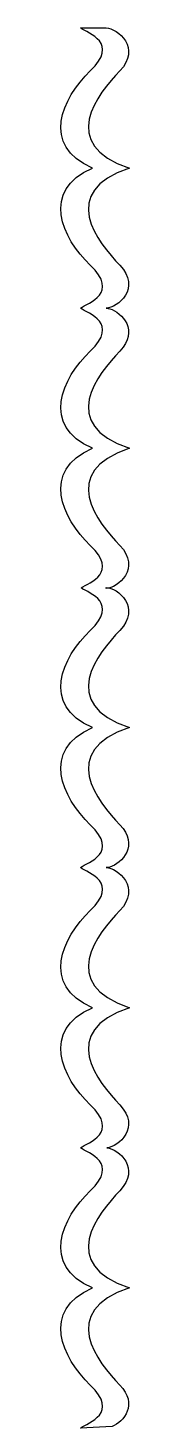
# Model space of a CAD drawing. Header units: centimetres. Extents: x -0.8 to 0.7, y -10.6 to 10.6.
import ezdxf

# ---------------------------------------------------------------- set-up
doc = ezdxf.new("R2010")
doc.units = ezdxf.units.CM
doc.header["$MEASUREMENT"] = 0
doc.layers.add('Camada 1', color=7, linetype='Continuous')

msp = doc.modelspace()

# ---------------------------------------------------------------- linework, layer by layer
at = {"layer": 'Camada 1'}
for points, knots in [([(0.16359, 2.11429), (0.34253, 2.11429), (0.70003, 2.42224), (0.37221, 2.76432), (0.37221, 2.76432), (0.04436, 3.10651), (-0.58159, 3.87634), (0.5213, 4.23556), (0.5213, 4.23556), (-0.58159, 4.59478), (0.04439, 5.36464), (0.37221, 5.7068), (0.37221, 5.7068), (0.66741, 6.01485), (0.40684, 6.29515), (0.22148, 6.34794), (0.22148, 6.34794), (0.22148, 6.34794), (0.16359, 6.35683), (0.16359, 6.35683), (0.16359, 6.35683), (0.34253, 6.35683), (0.70003, 6.66478), (0.37221, 7.00686), (0.37221, 7.00686), (0.04437, 7.34907), (-0.58158, 8.11893), (0.52131, 8.47815), (0.52131, 8.47815), (-0.58158, 8.8374), (0.04437, 9.60723), (0.37222, 9.94939), (0.37222, 9.94939), (0.70006, 10.2915), (0.34253, 10.59945), (0.16359, 10.59945), (0.16359, 10.59945), (0.16359, 10.59945), (-0.224, 10.59945), (-0.224, 10.59945), (-0.224, 10.59945), (-0.1047, 10.51394), (0.37221, 10.37707), (-0.07483, 9.9494), (-0.07483, 9.9494), (-0.50697, 9.53601), (-0.82778, 8.81901), (-0.0412, 8.47799), (-0.0412, 8.47799), (-0.0412, 8.47799), (-0.04268, 8.47775), (-0.04268, 8.47775), (-0.04268, 8.47775), (-0.82754, 8.13649), (-0.50686, 7.42008), (-0.07483, 7.0069), (-0.07483, 7.0069), (0.37221, 6.57923), (-0.10468, 6.44236), (-0.224, 6.35687), (-0.224, 6.35687), (-0.1047, 6.27138), (0.37221, 6.13451), (-0.07483, 5.70684), (-0.07483, 5.70684), (-0.50689, 5.29367), (-0.82754, 4.57728), (-0.04268, 4.23599), (-0.04268, 4.23599), (-0.04268, 4.23599), (-0.0412, 4.23575), (-0.0412, 4.23575), (-0.0412, 4.23575), (-0.82778, 3.89473), (-0.50697, 3.17773), (-0.07483, 2.76432), (-0.07483, 2.76432), (0.36033, 2.34802), (-0.07996, 2.20729), (-0.21368, 2.1213), (-0.21368, 2.1213), (-0.07996, 2.03531), (0.36033, 1.89455), (-0.07483, 1.47826), (-0.07483, 1.47826), (-0.50697, 1.06485), (-0.82778, 0.34785), (-0.0412, 0.00683), (-0.0412, 0.00683), (-0.0412, 0.00683), (-0.04268, 0.00659), (-0.04268, 0.00659), (-0.04268, 0.00659), (-0.82754, -0.3347), (-0.50686, -1.05111), (-0.07483, -1.46426), (-0.07483, -1.46426), (0.37221, -1.89196), (-0.10468, -2.0288), (-0.224, -2.11431), (-0.224, -2.11431), (-0.1047, -2.19977), (0.37221, -2.33664), (-0.07483, -2.76431), (-0.07483, -2.76431), (-0.50689, -3.17746), (-0.82754, -3.8939), (-0.04268, -4.23518), (-0.04268, -4.23518), (-0.04268, -4.23518), (-0.0412, -4.23539), (-0.0412, -4.23539), (-0.0412, -4.23539), (-0.82778, -4.57644), (-0.50697, -5.29341), (-0.07483, -5.70682), (-0.07483, -5.70682), (0.37221, -6.13447), (-0.10468, -6.27136), (-0.224, -6.35685), (-0.224, -6.35685), (-0.1047, -6.44236), (0.37221, -6.57921), (-0.07483, -7.0069), (-0.07483, -7.0069), (-0.50697, -7.42029), (-0.82778, -8.13728), (-0.0412, -8.47827), (-0.0412, -8.47827), (-0.0412, -8.47827), (-0.04268, -8.47853), (-0.04268, -8.47853), (-0.04268, -8.47853), (-0.82754, -8.81979), (-0.50686, -9.5362), (-0.07483, -9.94938), (-0.07483, -9.94938), (0.37221, -10.37705), (-0.10468, -10.51392), (-0.224, -10.59941), (-0.224, -10.59941), (-0.224, -10.59941), (0.25513, -10.5788), (0.25513, -10.5788), (0.25513, -10.5788), (0.43581, -10.50443), (0.64989, -10.2391), (0.37221, -9.94938), (0.37221, -9.94938), (0.04436, -9.60722), (-0.58159, -8.83739), (0.5213, -8.47814), (0.5213, -8.47814), (-0.58159, -8.11889), (0.04439, -7.34906), (0.37221, -7.00692), (0.37221, -7.00692), (0.6931, -6.67217), (0.35753, -6.37007), (0.17531, -6.35726), (0.17531, -6.35726), (0.17531, -6.35726), (0.17531, -6.35644), (0.17531, -6.35644), (0.17531, -6.35644), (0.35753, -6.34369), (0.6931, -6.04159), (0.37221, -5.70681), (0.37221, -5.70681), (0.04436, -5.36462), (-0.58159, -4.59479), (0.5213, -4.23557), (0.5213, -4.23557), (-0.58159, -3.87635), (0.04439, -3.10649), (0.37221, -2.76433), (0.37221, -2.76433), (0.70006, -2.42225), (0.34252, -2.11433), (0.16359, -2.11433), (0.16359, -2.11433), (0.16359, -2.11433), (0.22148, -2.10539), (0.22148, -2.10539), (0.22148, -2.10539), (0.40685, -2.05263), (0.66741, -1.77231), (0.37221, -1.46428), (0.37221, -1.46428), (0.04436, -1.12209), (-0.58159, -0.35229), (0.5213, 0.00696), (0.5213, 0.00696), (-0.58159, 0.36618), (0.04439, 1.13602), (0.37221, 1.4782), (0.37221, 1.4782), (0.70006, 1.82028), (0.34252, 2.12823), (0.16359, 2.12823), (0.16359, 2.12823), (0.16359, 2.12823), (0.16359, 2.11429), (0.16359, 2.11429)], [0, 0, 0, 0, 0.01923077, 0.01923077, 0.01923077, 0.01923077, 0.03846154, 0.03846154, 0.03846154, 0.03846154, 0.05769231, 0.05769231, 0.05769231, 0.05769231, 0.07692308, 0.07692308, 0.07692308, 0.07692308, 0.09615385, 0.09615385, 0.09615385, 0.09615385, 0.11538462, 0.11538462, 0.11538462, 0.11538462, 0.13461538, 0.13461538, 0.13461538, 0.13461538, 0.15384615, 0.15384615, 0.15384615, 0.15384615, 0.17307692, 0.17307692, 0.17307692, 0.17307692, 0.19230769, 0.19230769, 0.19230769, 0.19230769, 0.21153846, 0.21153846, 0.21153846, 0.21153846, 0.23076923, 0.23076923, 0.23076923, 0.23076923, 0.25, 0.25, 0.25, 0.25, 0.26923077, 0.26923077, 0.26923077, 0.26923077, 0.28846154, 0.28846154, 0.28846154, 0.28846154, 0.30769231, 0.30769231, 0.30769231, 0.30769231, 0.32692308, 0.32692308, 0.32692308, 0.32692308, 0.34615385, 0.34615385, 0.34615385, 0.34615385, 0.36538462, 0.36538462, 0.36538462, 0.36538462, 0.38461538, 0.38461538, 0.38461538, 0.38461538, 0.40384615, 0.40384615, 0.40384615, 0.40384615, 0.42307692, 0.42307692, 0.42307692, 0.42307692, 0.44230769, 0.44230769, 0.44230769, 0.44230769, 0.46153846, 0.46153846, 0.46153846, 0.46153846, 0.48076923, 0.48076923, 0.48076923, 0.48076923, 0.5, 0.5, 0.5, 0.5, 0.51923077, 0.51923077, 0.51923077, 0.51923077, 0.53846154, 0.53846154, 0.53846154, 0.53846154, 0.55769231, 0.55769231, 0.55769231, 0.55769231, 0.57692308, 0.57692308, 0.57692308, 0.57692308, 0.59615385, 0.59615385, 0.59615385, 0.59615385, 0.61538462, 0.61538462, 0.61538462, 0.61538462, 0.63461538, 0.63461538, 0.63461538, 0.63461538, 0.65384615, 0.65384615, 0.65384615, 0.65384615, 0.67307692, 0.67307692, 0.67307692, 0.67307692, 0.69230769, 0.69230769, 0.69230769, 0.69230769, 0.71153846, 0.71153846, 0.71153846, 0.71153846, 0.73076923, 0.73076923, 0.73076923, 0.73076923, 0.75, 0.75, 0.75, 0.75, 0.76923077, 0.76923077, 0.76923077, 0.76923077, 0.78846154, 0.78846154, 0.78846154, 0.78846154, 0.80769231, 0.80769231, 0.80769231, 0.80769231, 0.82692308, 0.82692308, 0.82692308, 0.82692308, 0.84615385, 0.84615385, 0.84615385, 0.84615385, 0.86538462, 0.86538462, 0.86538462, 0.86538462, 0.88461538, 0.88461538, 0.88461538, 0.88461538, 0.90384615, 0.90384615, 0.90384615, 0.90384615, 0.92307692, 0.92307692, 0.92307692, 0.92307692, 0.94230769, 0.94230769, 0.94230769, 0.94230769, 0.96153846, 0.96153846, 0.96153846, 0.96153846, 1, 1, 1, 1]), ([(0.16359, 2.11429), (0.16359, 2.11429), (0.16359, 2.11429), (0.16359, 2.11429), (0.16359, 2.11429), (0.16359, 2.11429), (0.16359, 2.11429), (0.16359, 2.11429)], [0, 0, 0, 0, 0.33333333, 0.33333333, 0.33333333, 0.33333333, 1, 1, 1, 1])]:
    msp.add_open_spline(points, degree=3, knots=knots, dxfattribs=at)

doc.saveas('drawing.dxf')
